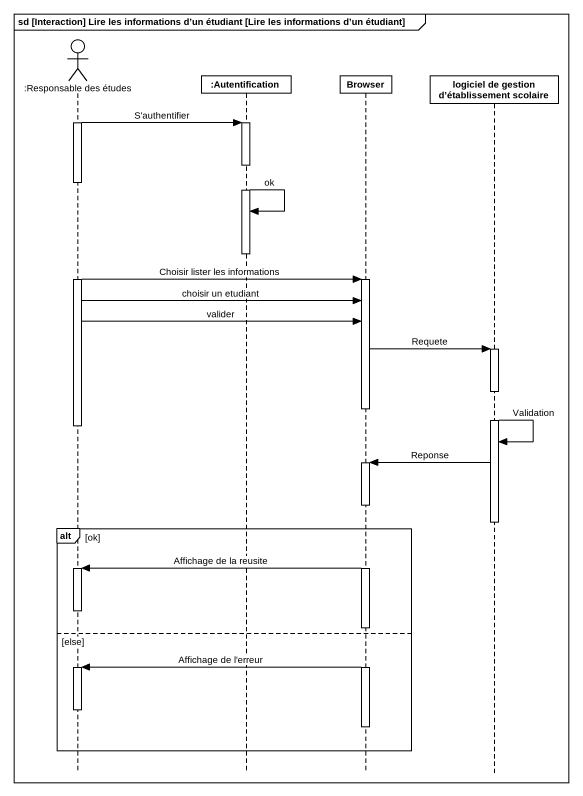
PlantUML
@startuml
mainframe sd [Interaction] Lire les informations d’un étudiant [Lire les informations d’un étudiant]
hide footbox
actor ":Responsable des études" as Responsable_des_études
participant ":Autentification" as Autentification
participant Browser
participant "logiciel de gestion d’établissement scolaire" as logiciel_de_gestion_d

activate Responsable_des_études
Responsable_des_études -> Autentification : S'authentifier
activate Autentification
deactivate Responsable_des_études
Autentification -> Autentification : ok
deactivate Autentification
activate Responsable_des_études
Responsable_des_études -> Browser : Choisir lister les informations
activate Browser
Responsable_des_études -> Browser : choisir un etudiant
Responsable_des_études -> Browser : valider
Browser -> logiciel_de_gestion_d : Requete
activate logiciel_de_gestion_d
deactivate Browser
deactivate Responsable_des_études
logiciel_de_gestion_d -> logiciel_de_gestion_d : Validation
logiciel_de_gestion_d -> Browser : Reponse
activate Browser
deactivate logiciel_de_gestion_d
alt ok
  Browser -> Responsable_des_études : Affichage de la reusite
  activate Responsable_des_études
  deactivate Responsable_des_études
else else
  Browser -> Responsable_des_études : Affichage de l'erreur
  activate Responsable_des_études
  deactivate Responsable_des_études
  deactivate Browser
end
@enduml
